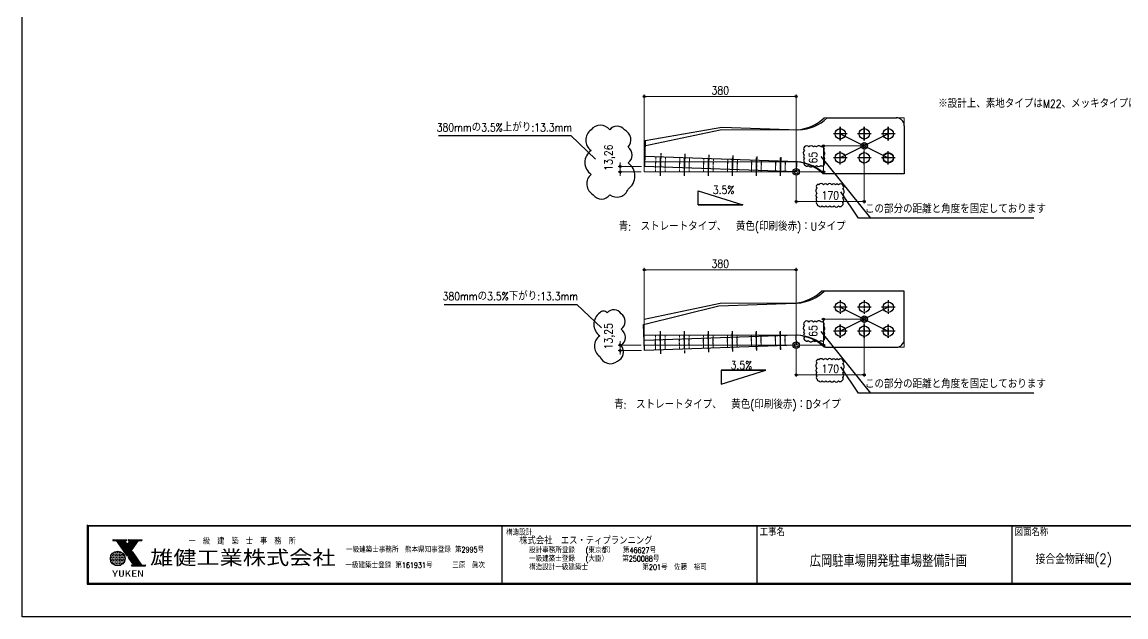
# Model space of a CAD drawing. Extents: x 89504 to 820828, y -104886 to 219894.
# Drawn here: x 816623 to 819382, y -104886 to -103401 of the extents above; entities that cross this region are included whole.
import ezdxf
from ezdxf.enums import TextEntityAlignment as Align

# ---------------------------------------------------------------- set-up
doc = ezdxf.new("R2010")
doc.units = 0
doc.header["$MEASUREMENT"] = 0
doc.linetypes.add('CENTER', pattern=[2, 1.25, -0.25, 0.25, -0.25])
doc.linetypes.add('CENTER1', pattern=[10, 6.25, -1.25, 1.25, -1.25])
doc.layers.get('0').update_dxf_attribs({"color": 3, "linetype": 'CONTINUOUS'})
doc.layers.get('Defpoints').update_dxf_attribs({"linetype": 'CONTINUOUS'})
for name, color, linetype in [('001', 7, 'CONTINUOUS'), ('00_01図', 4, 'CONTINUOUS'), ('00_修正第五回', 2, 'CONTINUOUS'), ('I図面枠', 211, 'CONTINUOUS'), ('waku$0$MOJI', 7, 'CONTINUOUS'), ('waku$0$ZATU', 3, 'CONTINUOUS'), ('waku$0$図面０-KIJUN', 7, 'CONTINUOUS')]:
    doc.layers.add(name, color=color, linetype=linetype)
doc.layers.add('waku$0$DEF', color=161, linetype='CONTINUOUS', plot=False)
doc.styles.add('DRACAD', font='txt', dxfattribs={"width": 0.85, "bigfont": 'extfont2'})
doc.styles.add('KANJI', font='simplex.shx', dxfattribs={"width": 0.7, "bigfont": 'extfont2.shx'})
doc.styles.add('waku$0$DRACAD', font='txt', dxfattribs={"width": 0.85, "bigfont": 'extfont2'})
doc.styles.add('waku$0$MSGOTHIC', font='msgothic.ttc')
doc.dimstyles.new('S5', dxfattribs={"dimscale": 5, "dimtxt": 4, "dimasz": 1, "dimexe": 1, "dimexo": 1.5, "dimgap": 1, "dimtad": 1, "dimtxsty": 'KANJI', "dimblk": 'ORIGIN', "dimcen": 0, "dimclrd": 256, "dimclre": 256, "dimclrt": 256, "dimadec": 0, "dimazin": 0, "dimtfac": 1, "dimtmove": 2, "dimatfit": 2, "dimfxl": 1, "dimtolj": 2, "dimlwd": 5, "dimlwe": 5, "dimarcsym": 0})

# ---------------------------------------------------------------- blocks, each defined once
blk = doc.blocks.new('waku')
h = blk.add_hatch()
h.set_pattern_fill('DOTS', color=5, scale=99, style=0)
h.set_pattern_definition([(3e-15, (-76119.7, 398079.86), (78.58125, 157.1625), [0, -157.1625])])
h.paths.add_polyline_path([(-65802, -72299, 1), (-67274, -72299, 1)])
at = {"color": 5}
for p, q in [((-66962, -70498), (-66915, -70430)), ((-66893, -70498), (-66845, -70430)), ((-66824, -70498), (-66776, -70430)), ((-66755, -70498), (-66707, -70430)), ((-66686, -70498), (-66638, -70430)), ((-66639, -70531), (-66569, -70430)), ((-66605, -70580), (-66500, -70430)), ((-66570, -70630), (-66431, -70430)), ((-66536, -70679), (-66362, -70430)), ((-66501, -70728), (-66292, -70430)), ((-66467, -70778), (-66223, -70430)), ((-66432, -70827), (-66154, -70430)), ((-66397, -70876), (-66085, -70430)), ((-66363, -70926), (-66016, -70430)), ((-66328, -70975), (-65947, -70430)), ((-66294, -71025), (-65878, -70430)), ((-66259, -71074), (-65858, -70501)), ((-66225, -71123), (-65824, -70551)), ((-66190, -71173), (-65789, -70600)), ((-65948, -71518), (-65186, -70430)), ((-65913, -71568), (-65117, -70430)), ((-65879, -71617), (-65048, -70430)), ((-65856, -70498), (-65808, -70430)), ((-65844, -71666), (-64979, -70430)), ((-65810, -71716), (-64910, -70430)), ((-65787, -70498), (-65739, -70430)), ((-65775, -71765), (-64840, -70430)), ((-65741, -71815), (-64771, -70430)), ((-65718, -70498), (-65670, -70430)), ((-65706, -71864), (-64702, -70430)), ((-65671, -71913), (-64633, -70430)), ((-65637, -71963), (-64564, -70430)), ((-65602, -72012), (-64495, -70430)), ((-65441, -70498), (-65394, -70430)), ((-65372, -70498), (-65324, -70430)), ((-65303, -70498), (-65255, -70430)), ((-64473, -70498), (-64426, -70430)), ((-64404, -70498), (-64356, -70430)), ((-64335, -70498), (-64287, -70430)), ((-64266, -70498), (-64218, -70430)), ((-64197, -70498), (-64149, -70430)), ((-66155, -71222), (-65754, -70649)), ((-66121, -71271), (-65720, -70699)), ((-66086, -71321), (-65685, -70748)), ((-66052, -71370), (-65651, -70797)), ((-66017, -71420), (-65616, -70847)), ((-65983, -71469), (-65582, -70896)), ((-65444, -72238), (-65041, -71661)), ((-65410, -72287), (-65006, -71711)), ((-65375, -72336), (-64971, -71760)), ((-65341, -72386), (-64937, -71809)), ((-65306, -72435), (-64902, -71859)), ((-65271, -72485), (-64868, -71908)), ((-65237, -72534), (-64833, -71957)), ((-65202, -72583), (-64799, -72007)), ((-65168, -72633), (-64764, -72056)), ((-65133, -72682), (-64729, -72106)), ((-65099, -72731), (-64695, -72155)), ((-65064, -72781), (-64660, -72204)), ((-65029, -72830), (-64626, -72254)), ((-64995, -72880), (-64591, -72303)), ((-64966, -73035), (-64522, -72402)), ((-64960, -72929), (-64557, -72352)), ((-64897, -73035), (-64487, -72451)), ((-64827, -73035), (-64453, -72501)), ((-64758, -73035), (-64418, -72550)), ((-64689, -73035), (-64384, -72599)), ((-64620, -73035), (-64349, -72649)), ((-64551, -73035), (-64315, -72698)), ((-64482, -73035), (-64280, -72747)), ((-64413, -73035), (-64245, -72797)), ((-65167, -73026), (-65126, -72968)), ((-65104, -73035), (-65056, -72968)), ((-65035, -73035), (-64987, -72968)), ((-64343, -73035), (-64211, -72846)), ((-64274, -73035), (-64176, -72896)), ((-64205, -73035), (-64142, -72945)), ((-64136, -73035), (-64088, -72968)), ((-64067, -73035), (-64019, -72968)), ((-63998, -73035), (-63950, -72968)), ((-63929, -73035), (-63881, -72968)), ((-63859, -73035), (-63812, -72968))]:
    blk.add_line(p, q, dxfattribs=at)
at = {"layer": 'waku$0$DEF'}
blk.add_lwpolyline([(-76102, 40666), (92098, 40666), (92098, -78134), (-76102, -78134)], close=True, dxfattribs=at)
at = {"layer": 'waku$0$ZATU', "color": 5}
for p, q in [((-69585, -68954), (-69585, -74854)), ((-69538, -69001), (85614, -69001)), ((-69538, -69001), (-69538, -74806)), ((-69490, -69048), (85566, -69048)), ((-69490, -69048), (-69490, -74759)), ((-28130, -69048), (-28130, -74759)), ((-2644, -69048), (-2644, -74759)), ((22842, -69048), (22842, -74759)), ((-66994, -70430), (-65674, -70430)), ((-66994, -70498), (-66662, -70498)), ((-65568, -72061), (-66662, -70498)), ((-65568, -70916), (-65860, -70498)), ((-65860, -70498), (-65674, -70498)), ((-65568, -72061), (-64473, -70498)), ((-65568, -70916), (-65275, -70498)), ((-65461, -70430), (-64142, -70430)), ((-65461, -70498), (-65275, -70498)), ((-64473, -70498), (-64142, -70498)), ((-65479, -72188), (-65075, -71612)), ((-64126, -72968), (-65075, -71612)), ((-64933, -72968), (-65479, -72188)), ((-65143, -72968), (-64933, -72968)), ((-65143, -73035), (-63789, -73035)), ((-64126, -72968), (-63789, -72968)), ((-69585, -74854), (85661, -74854)), ((-69538, -74806), (85614, -74806)), ((-69490, -74759), (85566, -74759))]:
    blk.add_line(p, q, dxfattribs=at)
blk.add_circle((-66538, -72299), 736, dxfattribs=at)
for centre, start, end in [((-66994, -70464), 90, 270), ((-65674, -70464), 270, 90), ((-65461, -70464), 90, 270), ((-64142, -70464), 270, 90), ((-65143, -73002), 90, 270), ((-63789, -73002), 270, 90)]:
    blk.add_arc(centre, 34, start, end, dxfattribs=at)
at = {"layer": 'waku$0$MOJI'}
for s, height, style, width, p in [('一\u3000級\u3000建\u3000築\u3000士\u3000事\u3000務\u3000所', 600.04, 'waku$0$DRACAD', 0.85, (-54096, -70507)), ('雄健工業株式会社', 1415.9, 'waku$0$MSGOTHIC', 1.2, (-54034, -72186)), ('一級建築士事務所\u3000熊本県知事登録 第2995号', 550.04, 'waku$0$DRACAD', 0.85, (-36807, -71346)), ('一級建築士登録 第161931号\u3000\u3000\u3000三原\u3000眞次', 550.04, 'waku$0$DRACAD', 0.85, (-36805, -72903)), ('広岡駐車場開発駐車場整備計画', 1200.08, 'waku$0$DRACAD', 0.85, (10506, -72478)), ('YUKEN', 623, 'waku$0$MSGOTHIC', 1.5, (-65533, -73814))]:
    blk.add_text(s, height=height, dxfattribs=dict(at, style=style, width=width)).set_placement(p, align=Align.MIDDLE)
at = {"layer": 'waku$0$ZATU', "color": 5, "style": 'waku$0$DRACAD', "width": 0.85}
for s, p in [('工事名', (-2361, -70040)), ('図面名称', (23125, -70040))]:
    blk.add_text(s, height=707.9, dxfattribs=at).set_placement(p)
at = {"layer": 'waku$0$図面０-KIJUN', "linetype": 'Continuous', "style": 'waku$0$DRACAD', "width": 0.85}
for s, height, p in [(' 構造設計', 550, (-28130, -69978)), ('   株式会社\u3000エス・ティプランニング', 700, (-28130, -70881)), ('      設計事務所登録 \u3000(東京都）  第46627号', 550, (-28130, -71755)), ('      構造設計一級建築士            第201号\u3000佐藤\u3000裕司', 550, (-28130, -73445)), ('      一級建築士登録\u3000 (大臣）   第250088号', 550, (-28130, -72600))]:
    blk.add_text(s, height=height, dxfattribs=at).set_placement(p)
blk = doc.blocks.new('_ORIGIN')
at = {"color": 0, "linetype": 'ByBlock'}
blk.add_line((0, 0), (-1, 0), dxfattribs=at)
blk.add_circle((0, 0), 0.5, dxfattribs=at)
blk = doc.blocks.new('*D172')
at = {"layer": '00_修正第五回', "lineweight": 5, "transparency": 16777216}
for p, q in [((818720.2, -103710.3), (818620.9, -103710.3)), ((818625.9, -103715.3), (818625.9, -103770.3)), ((818565.2, -103775.3), (818630.9, -103775.3))]:
    blk.add_line(p, q, dxfattribs=at)
at = {"layer": 'Defpoints', "color": 0, "transparency": 16777216}
for p in [(818727.7, -103710.3), (818557.7, -103775.3), (818625.9, -103775.3)]:
    blk.add_point(p, dxfattribs=at)
at = {"layer": '00_修正第五回', "lineweight": 5, "transparency": 16777216, "xscale": 5, "yscale": 5, "zscale": 5}
for p, rotation in [((818625.9, -103710.3), 90), ((818625.9, -103775.3), 270)]:
    blk.add_blockref('_ORIGIN', p, dxfattribs=dict(at, rotation=rotation))
at = {"layer": '00_修正第五回', "transparency": 16777216, "insert": (818599.7, -103739.8), "char_height": 20, "attachment_point": 5, "rotation": 90, "style": 'DRACAD'}
blk.add_mtext('\\A2;65', dxfattribs=at)
blk = doc.blocks.new('*D173')
at = {"layer": '00_修正第五回', "linetype": 'Continuous', "lineweight": 5, "transparency": 16777216}
for p, q in [((818727.7, -103717.8), (818727.7, -103854.1)), ((818557.7, -103782.8), (818557.7, -103854.1)), ((818562.7, -103849.1), (818722.7, -103849.1))]:
    blk.add_line(p, q, dxfattribs=at)
at = {"layer": 'Defpoints', "color": 0, "linetype": 'Continuous', "transparency": 16777216}
for p in [(818727.7, -103710.3), (818557.7, -103775.3), (818727.7, -103849.1)]:
    blk.add_point(p, dxfattribs=at)
at = {"layer": '00_修正第五回', "linetype": 'Continuous', "lineweight": 5, "transparency": 16777216, "xscale": 5, "yscale": 5, "zscale": 5, "rotation": 180}
blk.add_blockref('_ORIGIN', (818557.7, -103849.1), dxfattribs=at)
at = {"layer": '00_修正第五回', "linetype": 'Continuous', "lineweight": 5, "transparency": 16777216, "xscale": 5, "yscale": 5, "zscale": 5}
blk.add_blockref('_ORIGIN', (818727.7, -103849.1), dxfattribs=at)
at = {"layer": '00_修正第五回', "linetype": 'Continuous', "transparency": 16777216, "insert": (818642.7, -103834.1), "char_height": 20, "attachment_point": 5, "style": 'DRACAD'}
blk.add_mtext('\\A2;170', dxfattribs=at)
blk = doc.blocks.new('*D174')
at = {"layer": '00_修正第五回', "lineweight": 5, "transparency": 16777216}
for p, q in [((818720.2, -104143.1), (818620.9, -104143.1)), ((818625.9, -104148.1), (818625.9, -104203.1)), ((818565.2, -104208.1), (818630.9, -104208.1))]:
    blk.add_line(p, q, dxfattribs=at)
at = {"layer": 'Defpoints', "color": 0, "transparency": 16777216}
for p in [(818727.7, -104143.1), (818557.7, -104208.1), (818625.9, -104208.1)]:
    blk.add_point(p, dxfattribs=at)
at = {"layer": '00_修正第五回', "lineweight": 5, "transparency": 16777216, "xscale": 5, "yscale": 5, "zscale": 5}
for p, rotation in [((818625.9, -104143.1), 90), ((818625.9, -104208.1), 270)]:
    blk.add_blockref('_ORIGIN', p, dxfattribs=dict(at, rotation=rotation))
at = {"layer": '00_修正第五回', "transparency": 16777216, "insert": (818599.7, -104172.6), "char_height": 20, "attachment_point": 5, "rotation": 90, "style": 'DRACAD'}
blk.add_mtext('\\A2;65', dxfattribs=at)
blk = doc.blocks.new('*D175')
at = {"layer": '00_修正第五回', "linetype": 'Continuous', "lineweight": 5, "transparency": 16777216}
for p, q in [((818727.7, -104150.6), (818727.7, -104286.8)), ((818557.7, -104215.6), (818557.7, -104286.8)), ((818562.7, -104281.8), (818722.7, -104281.8))]:
    blk.add_line(p, q, dxfattribs=at)
at = {"layer": 'Defpoints', "color": 0, "linetype": 'Continuous', "transparency": 16777216}
for p in [(818727.7, -104143.1), (818557.7, -104208.1), (818727.7, -104281.8)]:
    blk.add_point(p, dxfattribs=at)
at = {"layer": '00_修正第五回', "linetype": 'Continuous', "lineweight": 5, "transparency": 16777216, "xscale": 5, "yscale": 5, "zscale": 5, "rotation": 180}
blk.add_blockref('_ORIGIN', (818557.7, -104281.8), dxfattribs=at)
at = {"layer": '00_修正第五回', "linetype": 'Continuous', "lineweight": 5, "transparency": 16777216, "xscale": 5, "yscale": 5, "zscale": 5}
blk.add_blockref('_ORIGIN', (818727.7, -104281.8), dxfattribs=at)
at = {"layer": '00_修正第五回', "linetype": 'Continuous', "transparency": 16777216, "insert": (818642.7, -104266.8), "char_height": 20, "attachment_point": 5, "style": 'DRACAD'}
blk.add_mtext('\\A2;170', dxfattribs=at)
blk = doc.blocks.new('*D176')
at = {"layer": '00_修正第五回', "linetype": 'Continuous', "lineweight": 5, "transparency": 16777216}
for p, q in [((818177.7, -103767.8), (818177.7, -103582)), ((818182.7, -103587), (818552.7, -103587)), ((818557.7, -103767.8), (818557.7, -103582))]:
    blk.add_line(p, q, dxfattribs=at)
at = {"layer": 'Defpoints', "color": 0, "linetype": 'Continuous', "transparency": 16777216}
for p in [(818557.7, -103587), (818177.7, -103775.3), (818557.7, -103775.3)]:
    blk.add_point(p, dxfattribs=at)
at = {"layer": '00_修正第五回', "linetype": 'Continuous', "lineweight": 5, "transparency": 16777216, "xscale": 5, "yscale": 5, "zscale": 5, "rotation": 180}
blk.add_blockref('_ORIGIN', (818177.7, -103587), dxfattribs=at)
at = {"layer": '00_修正第五回', "linetype": 'Continuous', "lineweight": 5, "transparency": 16777216, "xscale": 5, "yscale": 5, "zscale": 5}
blk.add_blockref('_ORIGIN', (818557.7, -103587), dxfattribs=at)
at = {"layer": '00_修正第五回', "linetype": 'Continuous', "transparency": 16777216, "insert": (818367.7, -103572), "char_height": 20, "attachment_point": 5, "style": 'DRACAD'}
blk.add_mtext('\\A2;380', dxfattribs=at)
blk = doc.blocks.new('*D177')
at = {"layer": '00_修正第五回', "lineweight": 5, "transparency": 16777216}
for p, q in [((818170.4, -103762), (818112.7, -103762)), ((818117.7, -103757), (818117.7, -103752)), ((818117.7, -103762), (818117.7, -103775.3)), ((818170.2, -103775.3), (818112.7, -103775.3)), ((818117.7, -103780.3), (818117.7, -103785.3))]:
    blk.add_line(p, q, dxfattribs=at)
at = {"layer": 'Defpoints', "color": 0, "transparency": 16777216}
for p in [(818177.9, -103762), (818117.7, -103775.3), (818177.7, -103775.3)]:
    blk.add_point(p, dxfattribs=at)
at = {"layer": '00_修正第五回', "lineweight": 5, "transparency": 16777216, "xscale": 5, "yscale": 5, "zscale": 5}
for p, rotation in [((818117.7, -103762), 270), ((818117.7, -103775.3), 90)]:
    blk.add_blockref('_ORIGIN', p, dxfattribs=dict(at, rotation=rotation))
at = {"layer": '00_修正第五回', "transparency": 16777216, "insert": (818091.4, -103739.8), "char_height": 20, "attachment_point": 5, "rotation": 90, "style": 'DRACAD'}
blk.add_mtext('\\A2;13,26', dxfattribs=at)
blk = doc.blocks.new('*D178')
at = {"layer": '00_修正第五回', "lineweight": 5, "transparency": 16777216}
for p, q in [((818117.4, -104203.1), (818117.4, -104198.1)), ((818170.2, -104208.1), (818112.4, -104208.1)), ((818170.4, -104221.3), (818112.4, -104221.3)), ((818117.4, -104208.1), (818117.4, -104221.3)), ((818117.4, -104226.3), (818117.4, -104231.3))]:
    blk.add_line(p, q, dxfattribs=at)
at = {"layer": 'Defpoints', "color": 0, "transparency": 16777216}
for p in [(818117.4, -104221.3), (818177.7, -104208.1), (818177.9, -104221.3)]:
    blk.add_point(p, dxfattribs=at)
at = {"layer": '00_修正第五回', "lineweight": 5, "transparency": 16777216, "xscale": 5, "yscale": 5, "zscale": 5}
for p, rotation in [((818117.4, -104208.1), 270), ((818117.4, -104221.3), 90)]:
    blk.add_blockref('_ORIGIN', p, dxfattribs=dict(at, rotation=rotation))
at = {"layer": '00_修正第五回', "transparency": 16777216, "insert": (818091.2, -104185.8), "char_height": 20, "attachment_point": 5, "rotation": 90, "style": 'DRACAD'}
blk.add_mtext('\\A2;13,25', dxfattribs=at)
blk = doc.blocks.new('*D179')
at = {"layer": '00_修正第五回', "linetype": 'Continuous', "lineweight": 5, "transparency": 16777216}
for p, q in [((818177.7, -104200.6), (818177.7, -104014.7)), ((818182.7, -104019.7), (818552.7, -104019.7)), ((818557.7, -104200.6), (818557.7, -104014.7))]:
    blk.add_line(p, q, dxfattribs=at)
at = {"layer": 'Defpoints', "color": 0, "linetype": 'Continuous', "transparency": 16777216}
for p in [(818557.7, -104019.7), (818177.7, -104208.1), (818557.7, -104208.1)]:
    blk.add_point(p, dxfattribs=at)
at = {"layer": '00_修正第五回', "linetype": 'Continuous', "lineweight": 5, "transparency": 16777216, "xscale": 5, "yscale": 5, "zscale": 5, "rotation": 180}
blk.add_blockref('_ORIGIN', (818177.7, -104019.7), dxfattribs=at)
at = {"layer": '00_修正第五回', "linetype": 'Continuous', "lineweight": 5, "transparency": 16777216, "xscale": 5, "yscale": 5, "zscale": 5}
blk.add_blockref('_ORIGIN', (818557.7, -104019.7), dxfattribs=at)
at = {"layer": '00_修正第五回', "linetype": 'Continuous', "transparency": 16777216, "insert": (818367.7, -104004.7), "char_height": 20, "attachment_point": 5, "style": 'DRACAD'}
blk.add_mtext('\\A2;380', dxfattribs=at)

msp = doc.modelspace()

# ---------------------------------------------------------------- linework, layer by layer
at = {"layer": '001'}
for centre, radius in [((818727.70815, -103710.29826), 8.14456), ((818727.70815, -103710.29826), 4.61574), ((818557.70815, -103775.29826), 8.14456), ((818557.70815, -103775.29826), 4.61574), ((818727.70815, -104143.05996), 8.14456), ((818727.70815, -104143.05996), 4.61574), ((818557.70815, -104208.05996), 8.14456), ((818557.70815, -104208.05996), 4.61574)]:
    msp.add_circle(centre, radius, dxfattribs=at)
at = {"layer": '00_01図'}
for p, q in [((818635.13043, -103640.29822), (818808.40614, -103640.31044)), ((818808.40614, -103640.31044), (818808.40614, -103640.31044)), ((818180.2081, -103697.07604), (818371.48834, -103663.73132)), ((818180.2081, -103697.07604), (818371.48834, -103663.73132)), ((818180.2081, -103697.07604), (818371.48834, -103663.73132)), ((818180.2081, -103697.07604), (818371.48834, -103663.73132)), ((818371.48834, -103663.73132), (818371.48834, -103663.73132)), ((818371.48834, -103663.73132), (818563.37137, -103670.43202)), ((818371.48834, -103663.73132), (818371.48834, -103663.73132)), ((818371.48834, -103663.73132), (818563.37137, -103670.43202)), ((818371.48834, -103663.73132), (818371.48834, -103663.73132)), ((818371.48834, -103663.73132), (818563.37137, -103670.43202)), ((818684.70815, -103680.29826), (818650.70815, -103680.29826)), ((818667.70815, -103697.29826), (818667.70815, -103663.29826)), ((818667.70815, -103680.29826), (818787.70815, -103740.29826)), ((818787.70815, -103680.29826), (818667.70815, -103740.29826)), ((818744.70815, -103680.29826), (818710.70815, -103680.29826)), ((818727.70815, -103697.29826), (818727.70815, -103663.29826)), ((818804.70815, -103680.29826), (818770.70815, -103680.29826)), ((818787.70815, -103697.29826), (818787.70815, -103663.29826)), ((818827.70815, -103660.29826), (818827.70815, -103780.29826)), ((817663.0822, -103684.69291), (817994.28027, -103684.69291)), ((817994.28027, -103684.69291), (818056.24573, -103743.40047)), ((818180.2081, -103697.07604), (818177.93963, -103762.03645)), ((818177.93963, -103762.03645), (818180.2081, -103697.07604)), ((818180.2081, -103697.07604), (818177.93963, -103762.03645)), ((818180.2081, -103697.07604), (818180.2081, -103697.07604)), ((818180.2081, -103697.07604), (818180.2081, -103697.07604)), ((818560.57942, -103750.38328), (818178.81212, -103737.05168)), ((818560.57942, -103750.38328), (818178.81212, -103737.05168)), ((818560.57942, -103750.38328), (818178.81212, -103737.05168)), ((818618.81729, -103737.28887), (818743.1291, -103890.78823)), ((818667.70815, -103757.29826), (818667.70815, -103723.29826)), ((818727.70815, -103757.29826), (818727.70815, -103723.29826)), ((818787.70815, -103757.29826), (818787.70815, -103723.29826)), ((818557.70815, -103775.29826), (818177.93963, -103762.03645)), ((818557.70815, -103775.29826), (818177.93963, -103762.03645)), ((818177.93963, -103762.03645), (818177.93963, -103762.03645)), ((818557.70815, -103775.29826), (818177.93963, -103762.03645)), ((818177.93963, -103762.03645), (818177.93963, -103762.03645)), ((818178.7778, -103746.80634), (818178.7778, -103746.80634)), ((818558.58063, -103750.31349), (818557.70815, -103775.29826)), ((818558.58063, -103750.31349), (818557.70815, -103775.29826)), ((818558.58063, -103750.31349), (818557.70815, -103775.29826)), ((818558.58063, -103750.31349), (818558.58063, -103750.31349)), ((818684.70815, -103740.29826), (818650.70815, -103740.29826)), ((818744.70815, -103740.29826), (818710.70815, -103740.29826)), ((818804.70815, -103740.29826), (818770.70815, -103740.29826)), ((818557.70815, -103775.29826), (818557.70815, -103775.29826)), ((818557.70815, -103775.29826), (818557.70815, -103775.29826)), ((818557.70815, -103775.29826), (818557.70815, -103775.29826)), ((818557.70815, -103775.29826), (818557.70815, -103775.29826)), ((818557.70815, -103775.29826), (818557.70815, -103775.29826)), ((818827.70815, -103780.29826), (818625.02081, -103780.29826)), ((818827.70815, -103780.29826), (818827.70815, -103780.29826)), ((818827.73062, -103778.88448), (818827.73062, -103778.88448)), ((818713.54589, -103890.78823), (818669.21033, -103824.81873)), ((819151.18235, -103890.78823), (818713.54589, -103890.78823)), ((818827.70815, -104073.05996), (818620.56653, -104073.05996)), ((818827.70815, -104193.05996), (818827.70815, -104073.05996)), ((818827.70815, -104073.05996), (818827.70815, -104073.05996)), ((817677.86804, -104106.19233), (818009.06611, -104106.19233)), ((818009.06611, -104106.19233), (818071.03156, -104164.89989)), ((818175.67116, -104156.36137), (818364.15944, -104109.75483)), ((818175.67116, -104156.36137), (818364.15944, -104109.75483)), ((818364.15944, -104109.75483), (818556.04248, -104103.05412)), ((818364.15944, -104109.75483), (818364.15944, -104109.75483)), ((818787.70815, -104113.05996), (818667.70815, -104173.05996)), ((818667.70815, -104113.05996), (818787.70815, -104173.05996)), ((818177.93963, -104221.32177), (818175.67116, -104156.36137)), ((818175.67116, -104156.36137), (818175.67116, -104156.36137)), ((818618.81729, -104174.23596), (818743.1291, -104327.73531)), ((818558.83444, -104183.00539), (818177.06714, -104196.337)), ((818177.06714, -104196.337), (818177.06714, -104196.337)), ((818556.83566, -104183.07519), (818556.83566, -104183.07519)), ((818556.83566, -104183.07519), (818557.70815, -104208.05996)), ((818557.70815, -104208.05996), (818177.93963, -104221.32177)), ((818177.93963, -104221.32177), (818177.93963, -104221.32177)), ((818557.70815, -104208.05996), (818557.70815, -104208.05996)), ((818557.70815, -104208.05996), (818557.70815, -104208.05996)), ((818630.50991, -104213.05996), (818807.70815, -104213.05996)), ((818827.70815, -104213.05996), (818827.70815, -104213.05996)), ((818713.54589, -104327.73531), (818669.21033, -104261.76582)), ((819151.18235, -104327.73531), (818713.54589, -104327.73531))]:
    msp.add_line(p, q, dxfattribs=at)
at = {"layer": '00_01図', "lineweight": 18}
for p, q in [((818563.37137, -103670.43202), (818371.48834, -103663.73132)), ((818180.2081, -103697.07604), (818178.81212, -103737.05168)), ((818178.81212, -103737.05168), (818177.93963, -103762.03645)), ((818560.57942, -103750.38328), (818178.81212, -103737.05168)), ((818177.93963, -103762.03645), (818557.70815, -103775.29826)), ((818557.70815, -103775.29826), (818558.58063, -103750.31349)), ((818556.04248, -104103.05412), (818364.15944, -104109.75483)), ((818175.67116, -104156.36137), (818177.06714, -104196.337)), ((818558.83444, -104183.00539), (818177.06714, -104196.337)), ((818177.06714, -104196.337), (818177.93963, -104221.32177)), ((818557.70815, -104208.05996), (818556.83566, -104183.07519)), ((818177.93963, -104221.32177), (818557.70815, -104208.05996))]:
    msp.add_line(p, q, dxfattribs=at)
at = {"layer": '00_01図', "linetype": 'CENTER1', "lineweight": 18}
for p, q in [((818205.92257, -103763.01363), (818206.79506, -103738.02886)), ((818229.90795, -103763.85122), (818230.78044, -103738.86645)), ((818265.88602, -103765.1076), (818266.75851, -103740.12283)), ((818289.8714, -103765.94519), (818290.74389, -103740.96042)), ((818325.84947, -103767.20157), (818326.72196, -103742.2168)), ((818349.83485, -103768.03916), (818350.70734, -103743.05439)), ((818385.81292, -103769.29554), (818386.68541, -103744.31077)), ((818409.7983, -103770.13313), (818410.67079, -103745.14836)), ((818445.77637, -103771.38951), (818446.64886, -103746.40474)), ((818469.76175, -103772.2271), (818470.63424, -103747.24233)), ((818505.73982, -103773.48348), (818506.61231, -103748.49871)), ((818529.7252, -103774.32107), (818530.59769, -103749.3363)), ((818205.92257, -104220.34458), (818205.05009, -104195.35981)), ((818229.90795, -104219.507), (818229.03547, -104194.52222)), ((818265.88602, -104218.25061), (818265.01354, -104193.26584)), ((818289.8714, -104217.41303), (818288.99892, -104192.42826)), ((818325.84947, -104216.15664), (818324.97699, -104191.17187)), ((818349.83485, -104215.31906), (818348.96237, -104190.33429)), ((818385.81292, -104214.06267), (818384.94044, -104189.0779)), ((818409.7983, -104213.22509), (818408.92582, -104188.24032)), ((818445.77637, -104211.9687), (818444.90389, -104186.98393)), ((818469.76175, -104211.13112), (818468.88927, -104186.14635)), ((818505.73982, -104209.87473), (818504.86734, -104184.88996)), ((818529.7252, -104209.03715), (818528.85272, -104184.05238))]:
    msp.add_line(p, q, dxfattribs=at)
at = {"layer": '00_01図', "linetype": 'CENTER1'}
for p, q in [((818219.13675, -103728.45375), (818217.56627, -103773.42634)), ((818279.1002, -103730.54772), (818277.52972, -103775.52031)), ((818339.06365, -103732.64169), (818337.49317, -103777.61428)), ((818399.0271, -103734.73566), (818397.45662, -103779.70825)), ((818458.99055, -103736.82963), (818457.42007, -103781.80222)), ((818518.954, -103738.9236), (818517.38352, -103783.89619)), ((818396.58413, -104178.6652), (818398.15461, -104223.63779)), ((818456.54758, -104176.57123), (818458.11806, -104221.54382)), ((818516.51103, -104174.47726), (818518.08151, -104219.44985)), ((818216.69378, -104184.94711), (818218.26426, -104229.9197)), ((818276.65723, -104182.85314), (818278.22771, -104227.82573)), ((818336.62068, -104180.75917), (818338.19116, -104225.73176))]:
    msp.add_line(p, q, dxfattribs=at)
at = {"layer": '00_01図', "linetype": 'CENTER', "ltscale": 5}
for p, q in [((818667.70815, -104096.05996), (818667.70815, -104130.05996)), ((818727.70815, -104096.05996), (818727.70815, -104130.05996)), ((818787.70815, -104096.05996), (818787.70815, -104130.05996)), ((818684.70815, -104113.05996), (818650.70815, -104113.05996)), ((818744.70815, -104113.05996), (818710.70815, -104113.05996)), ((818804.70815, -104113.05996), (818770.70815, -104113.05996)), ((818684.70815, -104173.05996), (818650.70815, -104173.05996)), ((818667.70815, -104156.05996), (818667.70815, -104190.05996)), ((818744.70815, -104173.05996), (818710.70815, -104173.05996)), ((818727.70815, -104156.05996), (818727.70815, -104190.05996)), ((818804.70815, -104173.05996), (818770.70815, -104173.05996)), ((818787.70815, -104156.05996), (818787.70815, -104190.05996))]:
    msp.add_line(p, q, dxfattribs=at)
at = {"layer": '00_01図'}
for points in [[(818044.81874, -103670.63176, 0.52056705), (818044.81874, -103722.01985, 0.52056705), (818044.81874, -103781.60113, 0.52056705), (818050.12833, -103832.45272, 0.52056705), (818091.85527, -103832.45272, 0.52056705), (818137.19269, -103818.37467, 0.52056705), (818137.19269, -103752.7731, 0.52056705), (818137.19269, -103714.02374, 0.52056705), (818128.08368, -103670.63176, 0.52056705), (818091.38008, -103670.63176, 0.52056705)], [(818578.17644, -103713.21701, 0.52056705), (818578.17644, -103722.56096, 0.52056705), (818578.17644, -103733.85301, 0.52056705), (818578.17644, -103742.38945, 0.52056705), (818578.17644, -103750.39181, 0.52056705), (818580.42354, -103759.42109, 0.52056705), (818587.71869, -103759.42109, 0.52056705), (818600.20056, -103759.42109, 0.52056705), (818608.43201, -103759.42109, 0.52056705), (818619.0376, -103759.42109, 0.52056705), (818625.90026, -103758.99207, 0.52056705), (818625.90026, -103747.8872, 0.52056705), (818625.90026, -103735.72577, 0.52056705), (818625.90026, -103723.22173, 0.52056705), (818625.90026, -103715.28, 0.52056705), (818620.07055, -103713.21701, 0.52056705), (818607.80577, -103713.21701, 0.52056705), (818600.38469, -103713.21701, 0.52056705), (818589.42448, -103713.21701, 0.52056705)], [(818609.51987, -103807.6938, 0.52056705), (818609.51987, -103816.06624, 0.52056705), (818609.51987, -103829.04394, 0.52056705), (818609.51987, -103838.96408, 0.52056705), (818609.51987, -103848.56561, 0.52056705), (818609.51987, -103855.91386, 0.52056705), (818614.05617, -103860.16078, 0.52056705), (818622.69495, -103860.16078, 0.52056705), (818631.39292, -103860.16078, 0.52056705), (818641.38346, -103860.16078, 0.52056705), (818652.04093, -103860.16078, 0.52056705), (818663.53258, -103860.16078, 0.52056705), (818671.28001, -103860.16078, 0.52056705), (818673.83421, -103851.79893, 0.52056705), (818673.83421, -103840.83566, 0.52056705), (818673.83421, -103831.42233, 0.52056705), (818673.83421, -103818.21514, 0.52056705), (818673.83421, -103808.5778, 0.52056705), (818663.53867, -103807.6938, 0.52056705), (818655.62014, -103807.6938, 0.52056705), (818646.94149, -103807.6938, 0.52056705), (818635.36602, -103807.6938, 0.52056705), (818625.67131, -103807.6938, 0.52056705), (818614.45026, -103807.6938, 0.52056705)], [(818066.61082, -104127.48867, 0.52056705), (818066.61082, -104184.67324, 0.52056705), (818066.61082, -104235.93009, 0.52056705), (818110.40494, -104247.76613, 0.52056705), (818119.8329, -104209.10811, 0.52056705), (818119.8329, -104167.83183, 0.52056705), (818119.8329, -104129.66742, 0.52056705), (818084.95912, -104127.48867, 0.52056705)], [(818578.17644, -104150.16409, 0.52056705), (818578.17644, -104159.50805, 0.52056705), (818578.17644, -104170.8001, 0.52056705), (818578.17644, -104179.33653, 0.52056705), (818578.17644, -104187.33889, 0.52056705), (818580.42354, -104196.36818, 0.52056705), (818587.71869, -104196.36818, 0.52056705), (818600.20056, -104196.36818, 0.52056705), (818608.43201, -104196.36818, 0.52056705), (818619.0376, -104196.36818, 0.52056705), (818625.90026, -104195.93915, 0.52056705), (818625.90026, -104184.83428, 0.52056705), (818625.90026, -104172.67286, 0.52056705), (818625.90026, -104160.16882, 0.52056705), (818625.90026, -104152.22709, 0.52056705), (818620.07055, -104150.16409, 0.52056705), (818607.80577, -104150.16409, 0.52056705), (818600.38469, -104150.16409, 0.52056705), (818589.42448, -104150.16409, 0.52056705)], [(818609.51987, -104244.64088, 0.52056705), (818609.51987, -104253.01333, 0.52056705), (818609.51987, -104265.99102, 0.52056705), (818609.51987, -104275.91117, 0.52056705), (818609.51987, -104285.5127, 0.52056705), (818609.51987, -104292.86094, 0.52056705), (818614.05617, -104297.10787, 0.52056705), (818622.69495, -104297.10787, 0.52056705), (818631.39292, -104297.10787, 0.52056705), (818641.38346, -104297.10787, 0.52056705), (818652.04093, -104297.10787, 0.52056705), (818663.53258, -104297.10787, 0.52056705), (818671.28001, -104297.10787, 0.52056705), (818673.83421, -104288.74601, 0.52056705), (818673.83421, -104277.78275, 0.52056705), (818673.83421, -104268.36941, 0.52056705), (818673.83421, -104255.16222, 0.52056705), (818673.83421, -104245.52489, 0.52056705), (818663.53867, -104244.64088, 0.52056705), (818655.62014, -104244.64088, 0.52056705), (818646.94149, -104244.64088, 0.52056705), (818635.36602, -104244.64088, 0.52056705), (818625.67131, -104244.64088, 0.52056705), (818614.45026, -104244.64088, 0.52056705)]]:
    msp.add_lwpolyline(points, format="xyb", close=True, dxfattribs=at)
for centre in [(818667.70815, -103680.29826), (818727.70815, -103680.29826), (818787.70815, -103680.29826), (818667.70815, -103740.29826), (818727.70815, -103740.29826), (818787.70815, -103740.29826), (818667.70815, -104113.05996), (818727.70815, -104113.05996), (818787.70815, -104113.05996), (818667.70815, -104173.05996), (818727.70815, -104173.05996), (818787.70815, -104173.05996)]:
    msp.add_circle(centre, 13, dxfattribs=at)
at = {"layer": '00_01図', "ltscale": 2}
for centre, start, end in [((818559.4155, -103560.50317), 272.06094121, 313.4970715), ((818548.96493, -103859.7684), 46.25761527, 83.93905878), ((818544.428, -103993.66901), 276.06094121, 313.80201103), ((818554.87857, -104292.93424), 46.56291361, 87.93905879)]:
    msp.add_arc(centre, 110, start, end, dxfattribs=at)
at = {"layer": '00_01図'}
msp.add_arc((818807.70815, -103660.29826), 20, 360, 90, dxfattribs=at)
at = {"layer": '00_01図', "linetype": 'Continuous'}
msp.add_arc((818807.70815, -104193.05996), 20, 270, 360, dxfattribs=at)
at = {"layer": '00_修正第五回', "lineweight": 18}
for p, q in [((818827.70815, -103640.29826), (818627.70815, -103640.29826)), ((818827.70815, -103780.29826), (818827.70815, -103640.29826)), ((818559.70815, -103670.29826), (818367.70815, -103670.29826)), ((818177.70815, -103710.29826), (818177.70815, -103750.29826)), ((818177.70815, -103750.29826), (818177.70815, -103775.29826)), ((818559.70815, -103750.29826), (818177.70815, -103750.29826)), ((818557.70815, -103775.29826), (818557.70815, -103750.29826)), ((818177.70815, -103775.29826), (818557.70815, -103775.29826)), ((818827.70815, -103780.29826), (818627.70815, -103780.29826)), ((818827.70815, -104073.05996), (818627.70815, -104073.05996)), ((818827.70815, -104213.05996), (818827.70815, -104073.05996)), ((818559.70815, -104103.05996), (818367.70815, -104103.05996)), ((818177.70815, -104143.05996), (818177.70815, -104183.05996)), ((818177.70815, -104183.05996), (818177.70815, -104208.05996)), ((818559.70815, -104183.05996), (818177.70815, -104183.05996)), ((818557.70815, -104208.05996), (818557.70815, -104183.05996)), ((818177.70815, -104208.05996), (818557.70815, -104208.05996)), ((818827.70815, -104213.05996), (818627.70815, -104213.05996))]:
    msp.add_line(p, q, dxfattribs=at)
at = {"layer": '00_修正第五回'}
for p, q in [((818177.70815, -103710.29826), (818367.70815, -103670.29826)), ((818667.70815, -103680.29826), (818787.70815, -103740.29826)), ((818787.70815, -103680.29826), (818667.70815, -103740.29826)), ((818177.70815, -104143.05996), (818367.70815, -104103.05996)), ((818667.70815, -104113.05996), (818787.70815, -104173.05996)), ((818787.70815, -104113.05996), (818667.70815, -104173.05996))]:
    msp.add_line(p, q, dxfattribs=at)
at = {"layer": '00_修正第五回', "linetype": 'CENTER1'}
for p, q in [((818684.70815, -103680.29826), (818650.70815, -103680.29826)), ((818667.70815, -103663.29826), (818667.70815, -103697.29826)), ((818744.70815, -103680.29826), (818710.70815, -103680.29826)), ((818727.70815, -103663.29826), (818727.70815, -103697.29826)), ((818804.70815, -103680.29826), (818770.70815, -103680.29826)), ((818787.70815, -103663.29826), (818787.70815, -103697.29826)), ((818667.70815, -103757.29826), (818667.70815, -103723.29826)), ((818727.70815, -103757.29826), (818727.70815, -103723.29826)), ((818787.70815, -103757.29826), (818787.70815, -103723.29826)), ((818217.70815, -103740.29826), (818217.70815, -103785.29826)), ((818277.70815, -103740.29826), (818277.70815, -103785.29826)), ((818337.70815, -103740.29826), (818337.70815, -103785.29826)), ((818397.70815, -103740.29826), (818397.70815, -103785.29826)), ((818457.70815, -103740.29826), (818457.70815, -103785.29826)), ((818517.70815, -103740.29826), (818517.70815, -103785.29826)), ((818684.70815, -103740.29826), (818650.70815, -103740.29826)), ((818744.70815, -103740.29826), (818710.70815, -103740.29826)), ((818804.70815, -103740.29826), (818770.70815, -103740.29826)), ((818667.70815, -104096.05996), (818667.70815, -104130.05996)), ((818727.70815, -104096.05996), (818727.70815, -104130.05996)), ((818787.70815, -104096.05996), (818787.70815, -104130.05996)), ((818684.70815, -104113.05996), (818650.70815, -104113.05996)), ((818744.70815, -104113.05996), (818710.70815, -104113.05996)), ((818804.70815, -104113.05996), (818770.70815, -104113.05996)), ((818217.70815, -104173.05996), (818217.70815, -104218.05996)), ((818277.70815, -104173.05996), (818277.70815, -104218.05996)), ((818337.70815, -104173.05996), (818337.70815, -104218.05996)), ((818397.70815, -104173.05996), (818397.70815, -104218.05996)), ((818457.70815, -104173.05996), (818457.70815, -104218.05996)), ((818517.70815, -104173.05996), (818517.70815, -104218.05996)), ((818684.70815, -104173.05996), (818650.70815, -104173.05996)), ((818667.70815, -104190.05996), (818667.70815, -104156.05996)), ((818744.70815, -104173.05996), (818710.70815, -104173.05996)), ((818727.70815, -104190.05996), (818727.70815, -104156.05996)), ((818804.70815, -104173.05996), (818770.70815, -104173.05996)), ((818787.70815, -104190.05996), (818787.70815, -104156.05996))]:
    msp.add_line(p, q, dxfattribs=at)
at = {"layer": '00_修正第五回', "linetype": 'CENTER', "lineweight": 18, "ltscale": 5}
for p, q in [((818205.70815, -103775.29826), (818205.70815, -103750.29826)), ((818229.70815, -103775.29826), (818229.70815, -103750.29826)), ((818265.70815, -103775.29826), (818265.70815, -103750.29826)), ((818289.70815, -103775.29826), (818289.70815, -103750.29826)), ((818325.70815, -103775.29826), (818325.70815, -103750.29826)), ((818349.70815, -103775.29826), (818349.70815, -103750.29826)), ((818385.70815, -103775.29826), (818385.70815, -103750.29826)), ((818409.70815, -103775.29826), (818409.70815, -103750.29826)), ((818445.70815, -103775.29826), (818445.70815, -103750.29826)), ((818469.70815, -103775.29826), (818469.70815, -103750.29826)), ((818505.70815, -103775.29826), (818505.70815, -103750.29826)), ((818529.70815, -103775.29826), (818529.70815, -103750.29826)), ((818205.70815, -104208.05996), (818205.70815, -104183.05996)), ((818229.70815, -104208.05996), (818229.70815, -104183.05996)), ((818265.70815, -104208.05996), (818265.70815, -104183.05996)), ((818289.70815, -104208.05996), (818289.70815, -104183.05996)), ((818325.70815, -104208.05996), (818325.70815, -104183.05996)), ((818349.70815, -104208.05996), (818349.70815, -104183.05996)), ((818385.70815, -104208.05996), (818385.70815, -104183.05996)), ((818409.70815, -104208.05996), (818409.70815, -104183.05996)), ((818445.70815, -104208.05996), (818445.70815, -104183.05996)), ((818469.70815, -104208.05996), (818469.70815, -104183.05996)), ((818505.70815, -104208.05996), (818505.70815, -104183.05996)), ((818529.70815, -104208.05996), (818529.70815, -104183.05996))]:
    msp.add_line(p, q, dxfattribs=at)
at = {"layer": '00_修正第五回', "linetype": 'Continuous'}
for p, q in [((818312.2151, -103857.84364), (818312.2151, -103822.79991)), ((818312.2151, -103822.79991), (818424.19871, -103857.84364)), ((818312.2151, -103857.84364), (818424.19871, -103857.84364)), ((818424.19871, -103857.84364), (818312.2151, -103857.84364)), ((818369.63861, -104270.07743), (818481.62223, -104270.07743)), ((818481.62223, -104270.07743), (818369.63861, -104270.07743)), ((818369.63861, -104270.07743), (818369.63861, -104305.12116)), ((818369.63861, -104305.12116), (818481.62223, -104270.07743))]:
    msp.add_line(p, q, dxfattribs=at)
at = {"layer": '00_修正第五回'}
for centre in [(818667.70815, -103680.29826), (818727.70815, -103680.29826), (818787.70815, -103680.29826), (818667.70815, -103740.29826), (818727.70815, -103740.29826), (818667.70815, -104113.05996), (818727.70815, -104113.05996), (818787.70815, -104113.05996), (818667.70815, -104173.05996), (818727.70815, -104173.05996), (818787.70815, -104173.05996)]:
    msp.add_circle(centre, 13, dxfattribs=at)
at = {"layer": '00_修正第五回', "ltscale": 2.5}
msp.add_circle((818787.70815, -103740.29826), 12, dxfattribs=at)
at = {"layer": '00_修正第五回', "ltscale": 2}
for centre, start, end in [((818551.91822, -103560.57443), 274.06094121, 313.55094581), ((818551.91822, -103860.02208), 46.44905419, 85.93905879), ((818551.91822, -103993.33614), 274.06094121, 313.55094581), ((818551.91822, -104292.78378), 46.44905419, 85.93905879)]:
    msp.add_arc(centre, 110, start, end, dxfattribs=at)

# ---------------------------------------------------------------- block references
at = {"layer": 'I図面枠', "xscale": 0.025, "yscale": 0.025, "zscale": 0.025}
msp.add_blockref('waku', (818525.15095, -102933.07418), dxfattribs=at)

# ---------------------------------------------------------------- texts
at = {"layer": '00_01図', "linetype": 'Continuous', "lineweight": -3, "style": 'DRACAD', "width": 0.85}
for s, p in [('※設計上、素地タイプはM22、メッキタイプはM24のボルト径となりました。ご注意願います', (819411.13184, -103605.15813)), ('380mmの3.5%%%上がり:13.3mm', (817828.12886, -103664.53831)), ('この部分の距離と角度を固定しております', (818955.47341, -103868.23265)), ('青:\u3000ストレートタイプ、\u3000黄色(印刷後赤)：Uタイプ', (818397.36751, -103911.87821)), ('380mmの3.5%%%下がり:13.3mm', (817842.91469, -104086.03774)), ('この部分の距離と角度を固定しております', (818955.47341, -104305.17974)), ('青:\u3000ストレートタイプ、\u3000黄色(印刷後赤)：Dタイプ', (818385.51922, -104356.3755))]:
    msp.add_text(s, height=20, dxfattribs=at).set_placement(p, align=Align.MIDDLE_CENTER)
at = {"layer": '00_修正第五回', "style": 'DRACAD', "width": 0.85}
msp.add_text('接合金物詳細(2)', height=25, dxfattribs=at).set_placement((819251.20778, -104741.78564), align=Align.MIDDLE_CENTER)
at = {"layer": '00_修正第五回', "char_height": 20, "width": 98.9799312, "attachment_point": 3, "style": 'DRACAD'}
for insert in [(818402.89909, -103810.53879), (818447.47013, -104247.67439)]:
    msp.add_mtext('3.5%', dxfattribs=dict(at, insert=insert))

# ---------------------------------------------------------------- dimensions: what is measured, and where the dimension line sits
at = {"layer": '00_修正第五回', "linetype": 'Continuous'}
for base, p1, p2, picture, middle in [((818557.70815, -103586.96964), (818177.70815, -103775.29826), (818557.70815, -103775.29826), '*D176', (818367.70815, -103571.96964)), ((818727.70815, -103849.06785), (818557.70815, -103775.29826), (818727.70815, -103710.29826), '*D173', (818642.70815, -103834.06785)), ((818557.70815, -104019.73135), (818177.70815, -104208.05996), (818557.70815, -104208.05996), '*D179', (818367.70815, -104004.73135)), ((818727.70815, -104281.82956), (818557.70815, -104208.05996), (818727.70815, -104143.05996), '*D175', (818642.70815, -104266.82956))]:
    dim = msp.add_linear_dim(base=base, p1=p1, p2=p2, dimstyle='S5', override={"dimtxsty": 'DRACAD'}, dxfattribs=at)
    dim.commit()
    dim.dimension.update_dxf_attribs({"geometry": picture, "text_midpoint": middle})
at = {"layer": '00_修正第五回'}
for base, p1, p2, picture, middle in [((818117.65629, -103775.29826), (818177.93963, -103762.03645), (818177.70815, -103775.29826), '*D177', (818091.40629, -103739.79826)), ((818625.90026, -103775.29826), (818727.70815, -103710.29826), (818557.70815, -103775.29826), '*D172', (818599.65026, -103739.79826)), ((818117.4248, -104221.30562), (818177.70815, -104208.05996), (818177.93907, -104221.30562), '*D178', (818091.1748, -104185.82177)), ((818625.90026, -104208.05996), (818727.70815, -104143.05996), (818557.70815, -104208.05996), '*D174', (818599.65026, -104172.55996))]:
    dim = msp.add_linear_dim(base=base, p1=p1, p2=p2, angle=90, dimstyle='S5', override={"dimtxsty": 'DRACAD'}, dxfattribs=at)
    dim.commit()
    dim.dimension.update_dxf_attribs({"geometry": picture, "text_midpoint": middle, "dimtype": 160})

doc.saveas('drawing.dxf')
